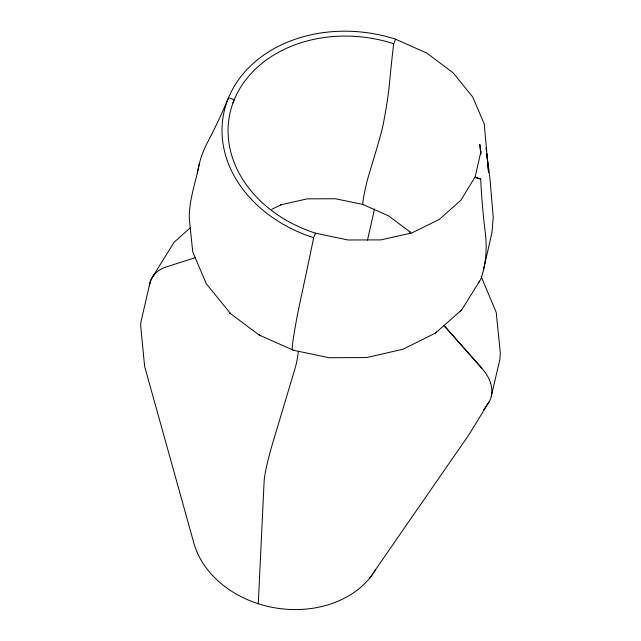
<?xml version="1.0" encoding="UTF-8"?>
<svg xmlns="http://www.w3.org/2000/svg" width="641" height="641" viewBox="0 0 641 641"><rect width="100%" height="100%" fill="white"/><g stroke="black" fill="none" stroke-linecap="round" stroke-linejoin="round"><path stroke-width="0.96" d="M258.267 603.742L264.164 480.646A59.453 6.394 -72.1 0 1 267.746 461.376A52.658 5.665 -72.1 0 1 273.194 441.401L294.604 370.001A15.64 1.683 -72.1 0 0 296.751 361.612A65.678 7.067 -72.1 0 0 298.305 351.589M487.513 161.572L488.546 172.213L484.275 124.009L472.721 96.991L453.115 72.802L426.794 53.083L395.553 39.189L393.638 44.125A1584.969 170.554 -72.1 0 0 389.496 83.242A263.323 28.332 -72.1 0 1 383.334 123.617L382.925 125.628A32.843 3.534 -72.1 0 1 380.658 134.866L379.929 137.511A184.063 19.807 -72.1 0 1 371.291 166.908L368.735 175.273A26.017 2.796 -72.1 0 0 366.323 184.143L365.234 188.983A71.696 7.716 -72.1 0 0 363.319 199.087L362.854 202.548A21.674 2.332 -72.1 0 0 363.127 204.567L388.606 215.905L410.08 231.986L409.246 231.281L411.065 233.524M315.396 233.781L315.516 233.188A127.174 101.566 9.6 0 1 234.253 99.676L228.5 97.825A1580.329 935.74 22.4 0 1 207.323 142.831A269.292 159.449 22.4 0 0 197.821 170.714M367.461 240.183L373.503 213.621A53.459 5.753 -72.1 0 0 374.368 208.854M149.962 282.785L140.828 322.503L140.667 325.564L144.618 366.364L193.518 541.845A97.248 77.665 9.6 0 0 274.092 607.684A97.248 77.665 9.6 0 0 373.006 573.919M199.391 163.439C195.97 181.691 188.943 199.623 189.287 218.421L192.733 251.849L206.274 283.747L230.664 313.713M474.973 177.765L480.958 151.38L480.998 151.893M483.362 270.51L492 232.379L493.241 217.507L489.964 178.735L486.823 153.672M491.351 395.986L499.9 359.264L500.325 353.167L496.222 312.447L481.119 276.343M294.123 350.323A190.369 20.488 -72.1 0 1 292.761 349.97A38.869 4.183 -72.1 0 1 292.544 343.897A269.292 28.981 -72.1 0 1 301.158 296.983A1580.329 170.049 -72.1 0 0 313.649 237.707L315.516 233.188L347.991 239.99L380.922 239.878L412.059 232.859L439.277 219.398L460.727 200.425L474.949 177.22L480.702 179.071A1580.329 935.74 22.4 0 0 485.253 232.363A269.292 159.449 22.4 0 1 481.351 277.633A38.869 23.012 22.4 0 1 478.282 282.809M152.358 277.257L174.031 242.33L190.353 227.699M479.572 281.207L461.696 309.883L435.487 333.056L402.989 349.249L366.692 357.534L329.137 357.742L293.41 350.25L259.06 334.979L229.606 312.912M490.597 383.158A59.453 35.199 22.4 0 1 489.243 401.643L469.18 434.382L369.304 578.687M483.594 409.895L489.251 401.635M460.302 311.109L461.696 309.883M435.487 333.056L436.665 332.03M271.808 209.311L281.511 204.511L280.622 204.848L307.231 198.846L335.371 198.75L363.423 204.559M195.553 257.57L166.876 266.736A52.658 31.177 22.4 0 0 154.161 274.765A59.453 35.199 22.4 0 0 149.377 285.79M474.949 177.22L480.694 179.079M260.607 335.66L258.363 334.45M443.876 325.356L481.776 368.174A52.658 31.177 22.4 0 1 490.605 383.142M443.868 325.372L481.768 368.19M486.215 147.951L486.511 150.811M480.83 153.952L479.845 144.377L480.814 154.305M486.19 148.023L486.479 150.923M486.848 154.793L487.32 159.633M375.746 569.729A97.248 77.665 9.6 0 1 374.144 572.261M393.686 43.708A127.174 101.566 9.6 0 0 234.253 99.676L234.061 100.14A1584.969 938.488 22.4 0 1 232.899 102.897M313.649 237.715A133.256 106.422 9.6 0 1 228.5 97.825A133.256 106.422 9.6 0 1 395.553 39.181M149.369 285.798A59.453 35.199 22.4 0 1 154.161 274.765M197.372 173.487A269.292 159.449 22.4 0 1 197.66 171.636"/></g></svg>
